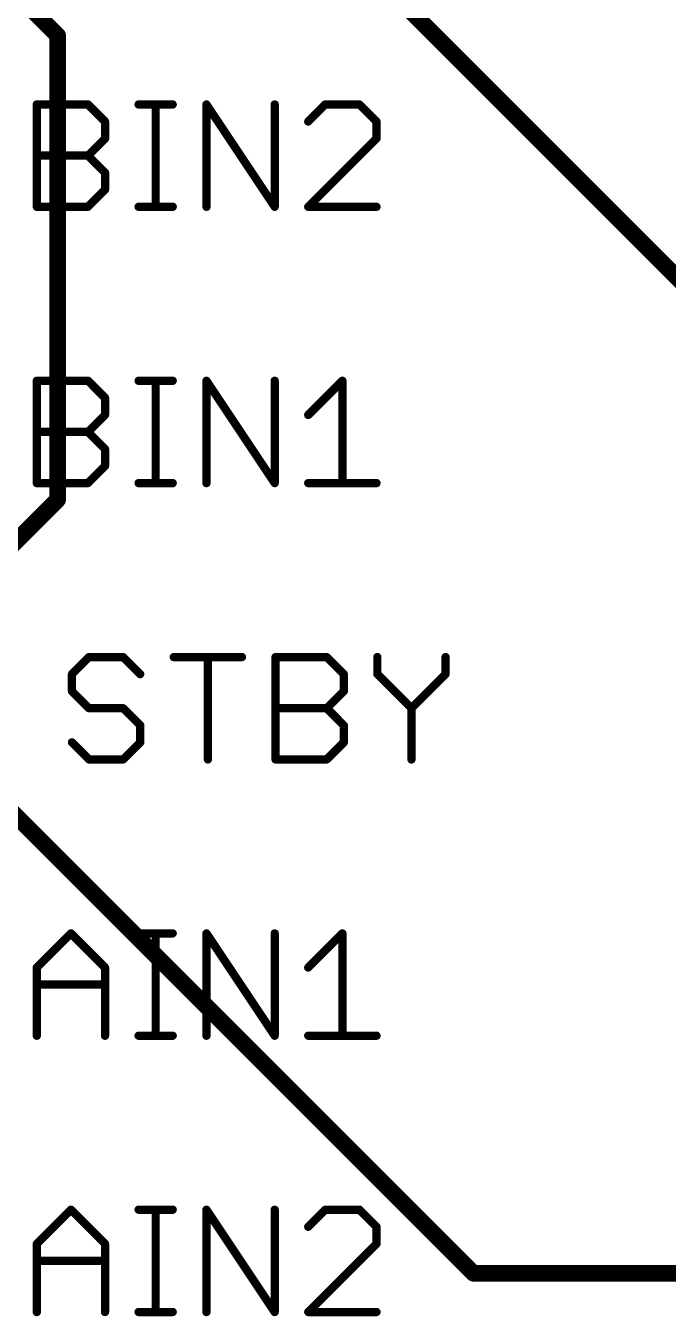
# Model space of a CAD drawing. Extents: x 0 to 101, y -4 to 80.
# Drawn here: x 72.07 to 77.98, y 12.32 to 24.18 of the extents above; entities that cross this region are included whole.
import ezdxf

# ---------------------------------------------------------------- set-up
doc = ezdxf.new("R2010")
doc.units = 0
doc.layers.add('1', color=14, linetype='CONTINUOUS')
doc.layers.add('21', color=251, linetype='CONTINUOUS')

msp = doc.modelspace()

# ---------------------------------------------------------------- linework, layer by layer
at = {"layer": '1', "const_width": 0.1524}
for points in [[(86.0552, 13.8684), (73.3425, 26.5811)], [(71.12, 25.3365), (72.3646, 24.0919)], [(72.3646, 24.0919), (72.3646, 19.8247)], [(72.3646, 19.8247), (71.5645, 19.0246)], [(71.12, 17.78), (76.1873, 12.7127)], [(76.1873, 12.7127), (86.3219, 12.7127)]]:
    msp.add_lwpolyline(points, dxfattribs=at)
at = {"layer": '1', "const_width": 0.0762}
for points in [[(72.4027, 24.0919, 1), (72.3265, 24.0919)], [(72.3377, 24.065, 1), (72.3915, 24.1188)], [(72.3265, 19.8247, 1), (72.4027, 19.8247)], [(72.3915, 19.7978, 1), (72.3377, 19.8516)], [(76.1873, 12.7508, 1), (76.1873, 12.6746)], [(76.1604, 12.6858, 1), (76.2142, 12.7396)]]:
    msp.add_lwpolyline(points, format="xyb", dxfattribs=at)
at = {"layer": '21', "const_width": 0.0381}
for points in [[(72.1729, 23.4768, 1), (72.1729, 23.4387)], [(72.1919, 23.4577, 1), (72.1538, 23.4577)], [(72.6566, 23.4712, 1), (72.6297, 23.4442)], [(72.6432, 23.4387, 1), (72.6432, 23.4768)], [(73.1084, 23.4768, 1), (73.1084, 23.4387)], [(73.2842, 23.4577, 1), (73.2461, 23.4577)], [(73.4219, 23.4387, 1), (73.4219, 23.4768)], [(73.7479, 23.4683, 1), (73.7162, 23.4471)], [(73.7511, 23.4577, 1), (73.713, 23.4577)], [(74.3782, 23.4577, 1), (74.3401, 23.4577)], [(74.8243, 23.4768, 1), (74.8243, 23.4387)], [(74.8378, 23.4442, 1), (74.8109, 23.4712)], [(75.1513, 23.4712, 1), (75.1244, 23.4442)], [(75.1379, 23.4387, 1), (75.1379, 23.4768)], [(72.819, 23.3009, 1), (72.7809, 23.3009)], [(72.7865, 23.2875, 1), (72.8134, 23.3144)], [(74.6541, 23.3144, 1), (74.681, 23.2875)], [(75.3137, 23.3009, 1), (75.2756, 23.3009)], [(75.2812, 23.2875, 1), (75.3081, 23.3144)], [(72.7809, 23.1442, 1), (72.819, 23.1442)], [(72.8134, 23.1307, 1), (72.7865, 23.1576)], [(75.2756, 23.1442, 1), (75.3137, 23.1442)], [(75.3081, 23.1307, 1), (75.2812, 23.1576)], [(72.1729, 23.0065, 1), (72.1729, 22.9684)], [(72.6566, 23.0009, 1), (72.6297, 22.9739)], [(72.6297, 23.0009, 1), (72.6566, 22.9739)], [(72.6432, 22.9684, 1), (72.6432, 23.0065)], [(72.819, 22.8306, 1), (72.7809, 22.8306)], [(72.7865, 22.8172, 1), (72.8134, 22.8441)], [(72.7809, 22.6739, 1), (72.819, 22.6739)], [(72.8134, 22.6604, 1), (72.7865, 22.6873)], [(72.1729, 22.5362, 1), (72.1729, 22.4981)], [(72.6297, 22.5306, 1), (72.6566, 22.5036)], [(72.6432, 22.4981, 1), (72.6432, 22.5362)], [(73.1084, 22.5362, 1), (73.1084, 22.4981)], [(73.4219, 22.4981, 1), (73.4219, 22.5362)], [(74.3433, 22.5065, 1), (74.375, 22.5277)], [(74.6541, 22.5306, 1), (74.681, 22.5036)], [(74.6676, 22.5362, 1), (74.6676, 22.4981)], [(75.2946, 22.4981, 1), (75.2946, 22.5362)], [(72.1538, 22.5171, 1), (72.1919, 22.5171)], [(73.2461, 22.5171, 1), (73.2842, 22.5171)], [(73.713, 22.5171, 1), (73.7511, 22.5171)], [(74.3401, 22.5171, 1), (74.3782, 22.5171)], [(72.1729, 20.9368, 1), (72.1729, 20.8987)], [(72.1919, 20.9177, 1), (72.1538, 20.9177)], [(72.6566, 20.9312, 1), (72.6297, 20.9042)], [(72.6432, 20.8987, 1), (72.6432, 20.9368)], [(73.1084, 20.9368, 1), (73.1084, 20.8987)], [(73.2842, 20.9177, 1), (73.2461, 20.9177)], [(73.4219, 20.8987, 1), (73.4219, 20.9368)], [(73.7479, 20.9283, 1), (73.7162, 20.9071)], [(73.7511, 20.9177, 1), (73.713, 20.9177)], [(74.3782, 20.9177, 1), (74.3401, 20.9177)], [(75.0002, 20.9177, 1), (74.9621, 20.9177)], [(74.9946, 20.9042, 1), (74.9676, 20.9312)], [(72.819, 20.7609, 1), (72.7809, 20.7609)], [(72.7865, 20.7475, 1), (72.8134, 20.7744)], [(72.8134, 20.5907, 1), (72.7865, 20.6176)], [(72.7809, 20.6042, 1), (72.819, 20.6042)], [(74.6541, 20.6176, 1), (74.681, 20.5907)], [(72.1729, 20.4665, 1), (72.1729, 20.4284)], [(72.6566, 20.4609, 1), (72.6297, 20.4339)], [(72.6297, 20.4609, 1), (72.6566, 20.4339)], [(72.6432, 20.4284, 1), (72.6432, 20.4665)], [(72.819, 20.2906, 1), (72.7809, 20.2906)], [(72.7865, 20.2772, 1), (72.8134, 20.3041)], [(72.8134, 20.1204, 1), (72.7865, 20.1473)], [(72.7809, 20.1339, 1), (72.819, 20.1339)], [(72.1729, 19.9962, 1), (72.1729, 19.9581)], [(72.1538, 19.9771, 1), (72.1919, 19.9771)], [(72.6297, 19.9906, 1), (72.6566, 19.9636)], [(72.6432, 19.9581, 1), (72.6432, 19.9962)], [(73.1084, 19.9962, 1), (73.1084, 19.9581)], [(73.2461, 19.9771, 1), (73.2842, 19.9771)], [(73.4219, 19.9581, 1), (73.4219, 19.9962)], [(73.713, 19.9771, 1), (73.7511, 19.9771)], [(74.3401, 19.9771, 1), (74.3782, 19.9771)], [(74.3433, 19.9665, 1), (74.375, 19.9877)], [(74.6676, 19.9962, 1), (74.6676, 19.9581)], [(74.9621, 19.9771, 1), (75.0002, 19.9771)], [(75.2946, 19.9581, 1), (75.2946, 19.9962)], [(72.6528, 18.3968, 1), (72.6528, 18.3587)], [(72.6663, 18.3642, 1), (72.6393, 18.3912)], [(72.9798, 18.3912, 1), (72.9529, 18.3642)], [(72.9663, 18.3587, 1), (72.9663, 18.3968)], [(73.4315, 18.3968, 1), (73.4315, 18.3587)], [(73.7641, 18.3777, 1), (73.726, 18.3777)], [(74.0586, 18.3587, 1), (74.0586, 18.3968)], [(74.3861, 18.3777, 1), (74.348, 18.3777)], [(74.3671, 18.3968, 1), (74.3671, 18.3587)], [(74.8508, 18.3912, 1), (74.8239, 18.3642)], [(74.8374, 18.3587, 1), (74.8374, 18.3968)], [(75.3216, 18.3777, 1), (75.2835, 18.3777)], [(75.9487, 18.3777, 1), (75.9106, 18.3777)], [(72.5151, 18.2209, 1), (72.477, 18.2209)], [(72.4826, 18.2344, 1), (72.5095, 18.2075)], [(73.1096, 18.2075, 1), (73.1366, 18.2344)], [(75.0132, 18.2209, 1), (74.9751, 18.2209)], [(74.9807, 18.2075, 1), (75.0076, 18.2344)], [(75.316, 18.2344, 1), (75.2891, 18.2075)], [(75.2835, 18.2209, 1), (75.3216, 18.2209)], [(75.9106, 18.2209, 1), (75.9487, 18.2209)], [(75.9431, 18.2075, 1), (75.9162, 18.2344)], [(72.5095, 18.0776, 1), (72.4826, 18.0507)], [(72.477, 18.0642, 1), (72.5151, 18.0642)], [(74.9751, 18.0642, 1), (75.0132, 18.0642)], [(75.0076, 18.0507, 1), (74.9807, 18.0776)], [(72.6528, 17.9264, 1), (72.6528, 17.8883)], [(72.6393, 17.8939, 1), (72.6663, 17.9209)], [(72.9798, 17.9209, 1), (72.9529, 17.8939)], [(72.9663, 17.8883, 1), (72.9663, 17.9264)], [(74.3671, 17.9264, 1), (74.3671, 17.8883)], [(74.8508, 17.9209, 1), (74.8239, 17.8939)], [(74.8239, 17.9209, 1), (74.8508, 17.8939)], [(74.8374, 17.8883, 1), (74.8374, 17.9264)], [(75.6026, 17.9209, 1), (75.6296, 17.8939)], [(75.6352, 17.9074, 1), (75.5971, 17.9074)], [(75.6026, 17.8939, 1), (75.6296, 17.9209)], [(73.1421, 17.7506, 1), (73.104, 17.7506)], [(73.1096, 17.7372, 1), (73.1366, 17.7641)], [(75.0132, 17.7506, 1), (74.9751, 17.7506)], [(74.9807, 17.7372, 1), (75.0076, 17.7641)], [(72.5095, 17.6073, 1), (72.4826, 17.5804)], [(73.104, 17.5939, 1), (73.1421, 17.5939)], [(73.1366, 17.5804, 1), (73.1096, 17.6073)], [(74.9751, 17.5939, 1), (75.0132, 17.5939)], [(75.0076, 17.5804, 1), (74.9807, 17.6073)], [(72.6528, 17.4562, 1), (72.6528, 17.4181)], [(72.6393, 17.4236, 1), (72.6663, 17.4506)], [(72.9529, 17.4506, 1), (72.9798, 17.4236)], [(72.9663, 17.4181, 1), (72.9663, 17.4562)], [(73.726, 17.4371, 1), (73.7641, 17.4371)], [(74.3671, 17.4562, 1), (74.3671, 17.4181)], [(74.348, 17.4371, 1), (74.3861, 17.4371)], [(74.8239, 17.4506, 1), (74.8508, 17.4236)], [(74.8374, 17.4181, 1), (74.8374, 17.4562)], [(75.5971, 17.4371, 1), (75.6352, 17.4371)], [(72.4999, 15.8512, 1), (72.4729, 15.8242)], [(72.4999, 15.8242, 1), (72.4729, 15.8512)], [(73.1084, 15.8568, 1), (73.1084, 15.8187)], [(73.2842, 15.8377, 1), (73.2461, 15.8377)], [(73.4219, 15.8187, 1), (73.4219, 15.8568)], [(73.7479, 15.8483, 1), (73.7162, 15.8271)], [(73.7511, 15.8377, 1), (73.713, 15.8377)], [(74.3782, 15.8377, 1), (74.3401, 15.8377)], [(75.0002, 15.8377, 1), (74.9621, 15.8377)], [(74.9946, 15.8242, 1), (74.9676, 15.8512)], [(72.1919, 15.5242, 1), (72.1538, 15.5242)], [(72.1594, 15.5376, 1), (72.1863, 15.5107)], [(72.819, 15.5242, 1), (72.7809, 15.5242)], [(72.7865, 15.5107, 1), (72.8134, 15.5376)], [(74.6541, 15.5376, 1), (74.681, 15.5107)], [(72.1729, 15.3864, 1), (72.1729, 15.3483)], [(72.7999, 15.3483, 1), (72.7999, 15.3864)], [(72.1538, 14.8971, 1), (72.1919, 14.8971)], [(72.7809, 14.8971, 1), (72.819, 14.8971)], [(73.1084, 14.9162, 1), (73.1084, 14.878)], [(73.2461, 14.8971, 1), (73.2842, 14.8971)], [(73.4219, 14.878, 1), (73.4219, 14.9162)], [(73.713, 14.8971, 1), (73.7511, 14.8971)], [(74.3401, 14.8971, 1), (74.3782, 14.8971)], [(74.3433, 14.8865, 1), (74.375, 14.9077)], [(74.6676, 14.9162, 1), (74.6676, 14.878)], [(74.9621, 14.8971, 1), (75.0002, 14.8971)], [(75.2946, 14.878, 1), (75.2946, 14.9162)], [(72.4999, 13.3112, 1), (72.4729, 13.2842)], [(72.4999, 13.2842, 1), (72.4729, 13.3112)], [(73.1084, 13.3168, 1), (73.1084, 13.2787)], [(73.2842, 13.2977, 1), (73.2461, 13.2977)], [(73.4219, 13.2787, 1), (73.4219, 13.3168)], [(73.7479, 13.3083, 1), (73.7162, 13.2871)], [(73.7511, 13.2977, 1), (73.713, 13.2977)], [(74.3782, 13.2977, 1), (74.3401, 13.2977)], [(74.8243, 13.3168, 1), (74.8243, 13.2787)], [(74.8378, 13.2842, 1), (74.8109, 13.3112)], [(75.1513, 13.3112, 1), (75.1244, 13.2842)], [(75.1379, 13.2787, 1), (75.1379, 13.3168)], [(74.6541, 13.1544, 1), (74.681, 13.1275)], [(75.3137, 13.1409, 1), (75.2756, 13.1409)], [(75.2812, 13.1275, 1), (75.3081, 13.1544)], [(72.1919, 12.9842, 1), (72.1538, 12.9842)], [(72.1594, 12.9976, 1), (72.1863, 12.9707)], [(72.819, 12.9842, 1), (72.7809, 12.9842)], [(72.7865, 12.9707, 1), (72.8134, 12.9976)], [(75.2756, 12.9842, 1), (75.3137, 12.9842)], [(75.3081, 12.9707, 1), (75.2812, 12.9976)], [(72.1729, 12.8465, 1), (72.1729, 12.8084)], [(72.7999, 12.8084, 1), (72.7999, 12.8465)], [(72.1538, 12.3571, 1), (72.1919, 12.3571)], [(72.7809, 12.3571, 1), (72.819, 12.3571)], [(73.1084, 12.3762, 1), (73.1084, 12.3381)], [(73.2461, 12.3571, 1), (73.2842, 12.3571)], [(73.4219, 12.3381, 1), (73.4219, 12.3762)], [(73.713, 12.3571, 1), (73.7511, 12.3571)], [(74.3401, 12.3571, 1), (74.3782, 12.3571)], [(74.3433, 12.3465, 1), (74.375, 12.3677)], [(74.6541, 12.3706, 1), (74.681, 12.3436)], [(74.6676, 12.3762, 1), (74.6676, 12.3381)], [(75.2946, 12.3381, 1), (75.2946, 12.3762)]]:
    msp.add_lwpolyline(points, format="xyb", dxfattribs=at)
at = {"layer": '21', "const_width": 0.0762}
for points in [[(72.1729, 22.5171), (72.1729, 23.4577)], [(72.1729, 23.4577), (72.6432, 23.4577)], [(72.6432, 23.4577), (72.7999, 23.3009)], [(73.1084, 23.4577), (73.4219, 23.4577)], [(73.2651, 22.5171), (73.2651, 23.4577)], [(73.7321, 22.5171), (73.7321, 23.4577)], [(73.7321, 23.4577), (74.3591, 22.5171)], [(74.3591, 22.5171), (74.3591, 23.4577)], [(74.8243, 23.4577), (74.6676, 23.3009)], [(75.1379, 23.4577), (74.8243, 23.4577)], [(75.2946, 23.3009), (75.1379, 23.4577)], [(72.7999, 23.3009), (72.7999, 23.1442)], [(75.2946, 23.1442), (75.2946, 23.3009)], [(72.7999, 23.1442), (72.6432, 22.9874)], [(74.6676, 22.5171), (75.2946, 23.1442)], [(72.1729, 22.9874), (72.6432, 22.9874)], [(72.6432, 22.9874), (72.7999, 22.8306)], [(72.7999, 22.8306), (72.7999, 22.6739)], [(72.7999, 22.6739), (72.6432, 22.5171)], [(72.6432, 22.5171), (72.1729, 22.5171)], [(73.1084, 22.5171), (73.4219, 22.5171)], [(75.2946, 22.5171), (74.6676, 22.5171)], [(72.1729, 19.9771), (72.1729, 20.9177)], [(72.1729, 20.9177), (72.6432, 20.9177)], [(72.6432, 20.9177), (72.7999, 20.7609)], [(73.1084, 20.9177), (73.4219, 20.9177)], [(73.2651, 19.9771), (73.2651, 20.9177)], [(73.7321, 19.9771), (73.7321, 20.9177)], [(73.7321, 20.9177), (74.3591, 19.9771)], [(74.3591, 19.9771), (74.3591, 20.9177)], [(74.6676, 20.6042), (74.9811, 20.9177)], [(74.9811, 20.9177), (74.9811, 19.9771)], [(72.7999, 20.7609), (72.7999, 20.6042)], [(72.7999, 20.6042), (72.6432, 20.4474)], [(72.1729, 20.4474), (72.6432, 20.4474)], [(72.6432, 20.4474), (72.7999, 20.2906)], [(72.7999, 20.2906), (72.7999, 20.1339)], [(72.7999, 20.1339), (72.6432, 19.9771)], [(72.6432, 19.9771), (72.1729, 19.9771)], [(73.1084, 19.9771), (73.4219, 19.9771)], [(74.6676, 19.9771), (75.2946, 19.9771)], [(72.6528, 18.3777), (72.496, 18.2209)], [(72.9663, 18.3777), (72.6528, 18.3777)], [(73.1231, 18.2209), (72.9663, 18.3777)], [(73.4315, 18.3777), (74.0586, 18.3777)], [(73.7451, 17.4371), (73.7451, 18.3777)], [(74.3671, 17.4371), (74.3671, 18.3777)], [(74.3671, 18.3777), (74.8374, 18.3777)], [(74.8374, 18.3777), (74.9941, 18.2209)], [(75.3026, 18.3777), (75.3026, 18.2209)], [(75.9296, 18.2209), (75.9296, 18.3777)], [(72.496, 18.2209), (72.496, 18.0642)], [(74.9941, 18.2209), (74.9941, 18.0642)], [(75.3026, 18.2209), (75.6161, 17.9074)], [(75.6161, 17.9074), (75.9296, 18.2209)], [(72.496, 18.0642), (72.6528, 17.9074)], [(74.9941, 18.0642), (74.8374, 17.9074)], [(72.6528, 17.9074), (72.9663, 17.9074)], [(72.9663, 17.9074), (73.1231, 17.7506)], [(74.3671, 17.9074), (74.8374, 17.9074)], [(74.8374, 17.9074), (74.9941, 17.7506)], [(75.6161, 17.9074), (75.6161, 17.4371)], [(73.1231, 17.7506), (73.1231, 17.5939)], [(74.9941, 17.7506), (74.9941, 17.5939)], [(72.6528, 17.4371), (72.496, 17.5939)], [(73.1231, 17.5939), (72.9663, 17.4371)], [(74.9941, 17.5939), (74.8374, 17.4371)], [(72.9663, 17.4371), (72.6528, 17.4371)], [(74.8374, 17.4371), (74.3671, 17.4371)], [(72.1729, 15.5242), (72.4864, 15.8377)], [(72.4864, 15.8377), (72.7999, 15.5242)], [(73.1084, 15.8377), (73.4219, 15.8377)], [(73.2651, 14.8971), (73.2651, 15.8377)], [(73.7321, 14.8971), (73.7321, 15.8377)], [(73.7321, 15.8377), (74.3591, 14.8971)], [(74.3591, 14.8971), (74.3591, 15.8377)], [(74.6676, 15.5242), (74.9811, 15.8377)], [(74.9811, 15.8377), (74.9811, 14.8971)], [(72.1729, 14.8971), (72.1729, 15.5242)], [(72.7999, 15.5242), (72.7999, 14.8971)], [(72.1729, 15.3674), (72.7999, 15.3674)], [(73.1084, 14.8971), (73.4219, 14.8971)], [(74.6676, 14.8971), (75.2946, 14.8971)], [(72.1729, 12.9842), (72.4864, 13.2977)], [(72.4864, 13.2977), (72.7999, 12.9842)], [(73.1084, 13.2977), (73.4219, 13.2977)], [(73.2651, 12.3571), (73.2651, 13.2977)], [(73.7321, 12.3571), (73.7321, 13.2977)], [(73.7321, 13.2977), (74.3591, 12.3571)], [(74.3591, 12.3571), (74.3591, 13.2977)], [(74.8243, 13.2977), (74.6676, 13.1409)], [(75.1379, 13.2977), (74.8243, 13.2977)], [(75.2946, 13.1409), (75.1379, 13.2977)], [(75.2946, 12.9842), (75.2946, 13.1409)], [(72.1729, 12.3571), (72.1729, 12.9842)], [(72.7999, 12.9842), (72.7999, 12.3571)], [(74.6676, 12.3571), (75.2946, 12.9842)], [(72.1729, 12.8274), (72.7999, 12.8274)], [(73.1084, 12.3571), (73.4219, 12.3571)], [(75.2946, 12.3571), (74.6676, 12.3571)]]:
    msp.add_lwpolyline(points, dxfattribs=at)

doc.saveas('drawing.dxf')
